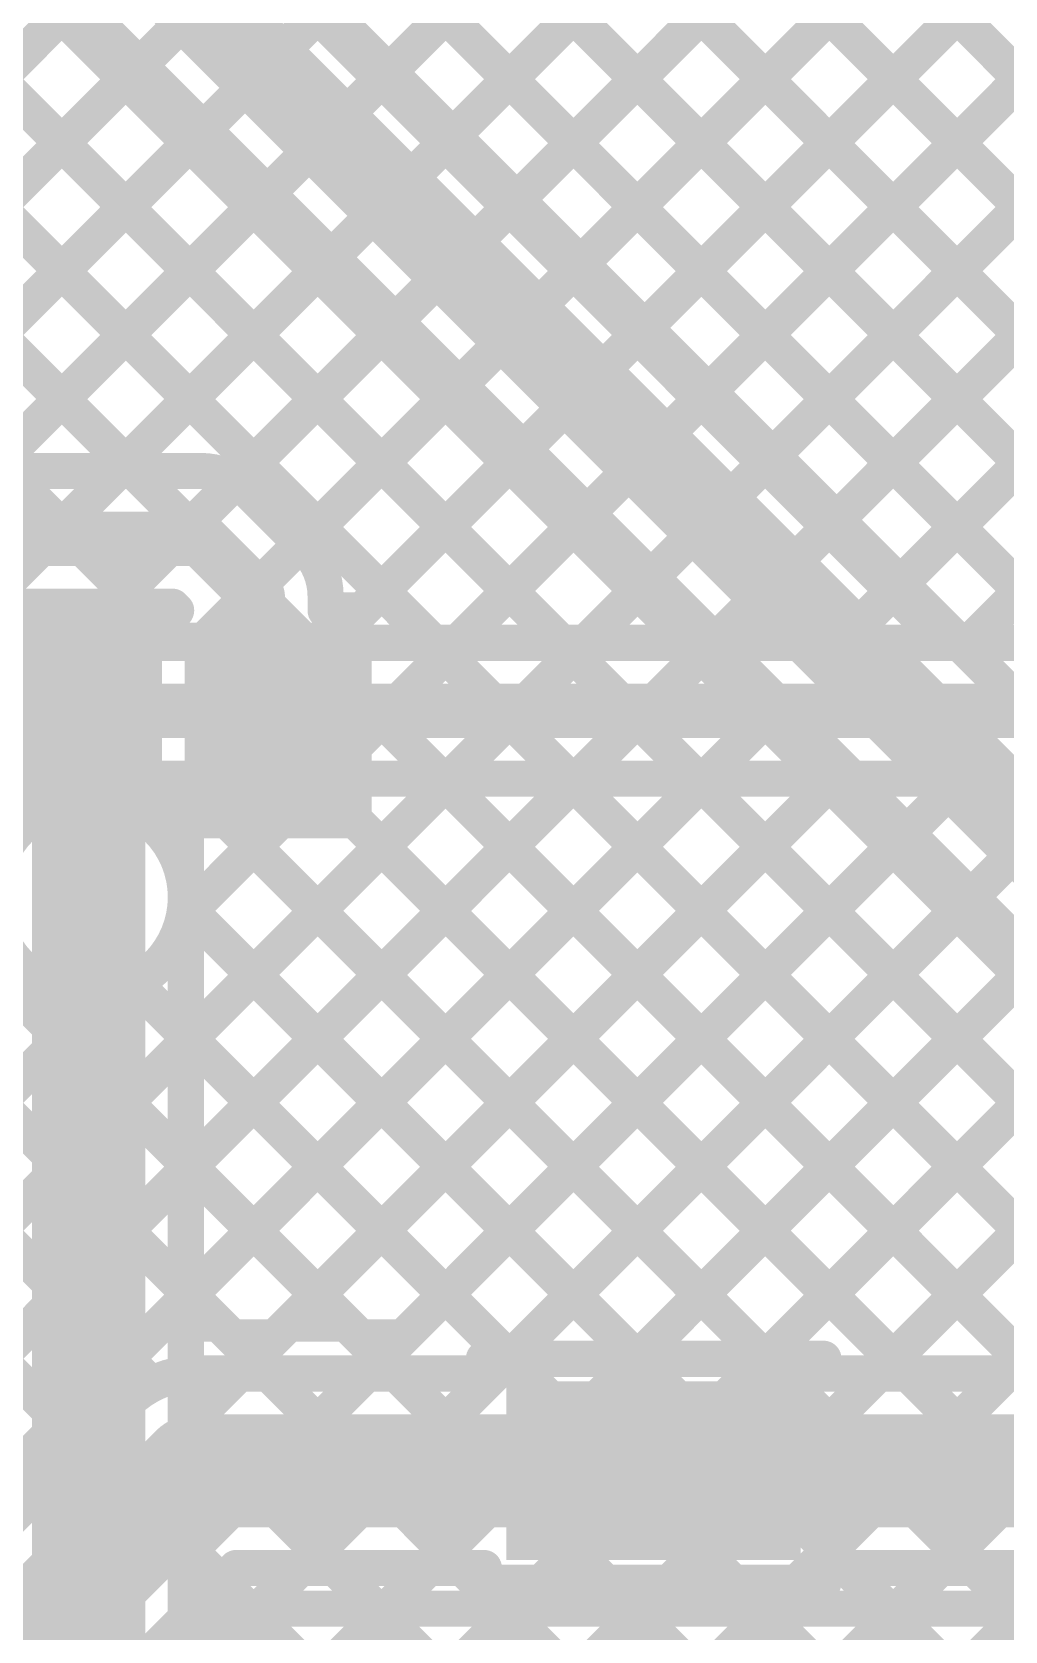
# Model space of a CAD drawing. Header units: millimetres. Extents: x -0.08 to 7.12, y -0.08 to 3.98.
# Drawn here: x 5.5197 to 5.7349, y 2.0226 to 2.376 of the extents above; entities that cross this region are included whole.
import ezdxf

# ---------------------------------------------------------------- set-up
doc = ezdxf.new("R2010")
doc.units = ezdxf.units.MM
doc.header["$MEASUREMENT"] = 0
for name, color, linetype in [('BottomLayer', 5, 'Continuous'), ('TopLayer', 1, 'Continuous'), ('TopOverlay', 2, 'Continuous'), ('TopPaste', 8, 'Continuous'), ('TopSolder', 216, 'Continuous'), ('ViaHoleLayer', 16, 'Continuous')]:
    doc.layers.add(name, color=color, linetype=linetype)

# ---------------------------------------------------------------- blocks, each defined once
blk = doc.blocks.new('SOP_4_2_54_28')
at = {"layer": 'TopLayer'}
for points in [[(-0.15157, 0.06575), (-0.09449, 0.06575), (-0.09449, 0.03425), (-0.15157, 0.03425)], [(0.09449, 0.06575), (0.15157, 0.06575), (0.15157, 0.03425), (0.09449, 0.03425)], [(-0.15157, -0.03425), (-0.09449, -0.03425), (-0.09449, -0.06575), (-0.15157, -0.06575)], [(0.09449, -0.03425), (0.15157, -0.03425), (0.15157, -0.06575), (0.09449, -0.06575)]]:
    blk.add_hatch(color=1, dxfattribs=at).paths.add_polyline_path(points)
at = {"layer": 'TopPaste'}
for points in [[(-0.15157, 0.06575), (-0.09449, 0.06575), (-0.09449, 0.03425), (-0.15157, 0.03425)], [(0.09449, 0.06575), (0.15157, 0.06575), (0.15157, 0.03425), (0.09449, 0.03425)], [(-0.15157, -0.03425), (-0.09449, -0.03425), (-0.09449, -0.06575), (-0.15157, -0.06575)], [(0.09449, -0.03425), (0.15157, -0.03425), (0.15157, -0.06575), (0.09449, -0.06575)]]:
    blk.add_hatch(color=8, dxfattribs=at).paths.add_polyline_path(points)
at = {"layer": 'TopSolder'}
for points in [[(-0.15557, 0.06975), (-0.09049, 0.06975), (-0.09049, 0.03025), (-0.15557, 0.03025)], [(0.09049, 0.06975), (0.15557, 0.06975), (0.15557, 0.03025), (0.09049, 0.03025)], [(-0.15557, -0.03025), (-0.09049, -0.03025), (-0.09049, -0.06975), (-0.15557, -0.06975)], [(0.09049, -0.03025), (0.15557, -0.03025), (0.15557, -0.06975), (0.09049, -0.06975)]]:
    blk.add_hatch(color=216, dxfattribs=at).paths.add_polyline_path(points)
at = {"layer": 'TopOverlay', "const_width": 0.005}
for points in [[(-0.052, 0.081), (0.066, 0.081)], [(-0.163, 0.048), (-0.163, 0.058)], [(-0.163, 0.058), (-0.158, 0.053)], [(-0.163, 0.048), (-0.158, 0.053)], [(-0.052, -0.081), (0.066, -0.081)]]:
    blk.add_lwpolyline(points, dxfattribs=at)
at = {"layer": 'TopOverlay', "const_width": 0.0025}
for points in [[(-0.05325, 0.081, 1), (-0.05075, 0.081, 1)], [(0.06475, 0.081, 1), (0.06725, 0.081, 1)], [(-0.16425, 0.058, 1), (-0.16175, 0.058, 1)], [(-0.16425, 0.058, 1), (-0.16175, 0.058, 1)], [(-0.15925, 0.053, 1), (-0.15675, 0.053, 1)], [(-0.15925, 0.053, 1), (-0.15675, 0.053, 1)], [(-0.16425, 0.048, 1), (-0.16175, 0.048, 1)], [(-0.16425, 0.048, 1), (-0.16175, 0.048, 1)], [(-0.05325, -0.081, 1), (-0.05075, -0.081, 1)], [(0.06475, -0.081, 1), (0.06725, -0.081, 1)]]:
    blk.add_lwpolyline(points, format="xyb", close=True, dxfattribs=at)
blk = doc.blocks.new('LED_0402_66')
at = {"layer": 'TopLayer'}
for points in [[(-0.03091, 0.01417), (-0.0065, 0.01417), (-0.0065, -0.01417), (-0.03091, -0.01417)], [(0.0065, 0.01417), (0.03091, 0.01417), (0.03091, -0.01417), (0.0065, -0.01417)]]:
    blk.add_hatch(color=1, dxfattribs=at).paths.add_polyline_path(points)
at = {"layer": 'TopOverlay'}
blk.add_hatch(color=2, dxfattribs=at).paths.add_polyline_path([(0.037, -0.02), (0.061, -0.02), (0.061, 0.02), (0.037, 0.02)])
at = {"layer": 'TopPaste'}
for points in [[(-0.03091, 0.01417), (-0.0065, 0.01417), (-0.0065, -0.01417), (-0.03091, -0.01417)], [(0.0065, 0.01417), (0.03091, 0.01417), (0.03091, -0.01417), (0.0065, -0.01417)]]:
    blk.add_hatch(color=8, dxfattribs=at).paths.add_polyline_path(points)
at = {"layer": 'TopSolder'}
for points in [[(-0.03491, 0.01817), (-0.0025, 0.01817), (-0.0025, -0.01817), (-0.03491, -0.01817)], [(0.0025, 0.01817), (0.03491, 0.01817), (0.03491, -0.01817), (0.0025, -0.01817)]]:
    blk.add_hatch(color=216, dxfattribs=at).paths.add_polyline_path(points)
at = {"layer": 'TopOverlay', "const_width": 0.005}
for points in [[(-0.035, 0.018), (-0.035, -0.018)], [(0.037, 0.018), (-0.035, 0.018)], [(0.037, 0.018), (0.037, -0.018)], [(0.037, -0.018), (-0.035, -0.018)]]:
    blk.add_lwpolyline(points, dxfattribs=at)
at = {"layer": 'TopOverlay', "const_width": 0.0025}
for points in [[(-0.03625, 0.018, 1), (-0.03375, 0.018, 1)], [(-0.03625, 0.018, 1), (-0.03375, 0.018, 1)], [(0.03575, 0.018, 1), (0.03825, 0.018, 1)], [(0.03575, 0.018, 1), (0.03825, 0.018, 1)], [(-0.03625, -0.018, 1), (-0.03375, -0.018, 1)], [(-0.03625, -0.018, 1), (-0.03375, -0.018, 1)], [(0.03575, -0.018, 1), (0.03825, -0.018, 1)], [(0.03575, -0.018, 1), (0.03825, -0.018, 1)]]:
    blk.add_lwpolyline(points, format="xyb", close=True, dxfattribs=at)

msp = doc.modelspace()

# ---------------------------------------------------------------- hatches: boundary and pattern name
at = {"layer": 'BottomLayer'}
h = msp.add_hatch(color=5, dxfattribs=at)
edge = h.paths.add_edge_path()
edge.add_arc((5.53227, 2.18481), 0.01181, 0, 360)
at = {"layer": 'TopLayer'}
h = msp.add_hatch(color=1, dxfattribs=at)
edge = h.paths.add_edge_path()
edge.add_arc((5.53227, 2.18481), 0.01181, 0, 360)
at = {"layer": 'ViaHoleLayer'}
h = msp.add_hatch(color=16, dxfattribs=at)
edge = h.paths.add_edge_path()
edge.add_arc((5.53227, 2.18481), 0.00591, 0, 360)

# ---------------------------------------------------------------- linework, layer by layer
at = {"layer": 'BottomLayer'}
for points, const_width in [([(4.75347, 3.0112), (5.52366, 2.241)], 0.008), ([(4.78175, 3.0112), (5.55195, 2.241)], 0.008), ([(4.81004, 3.0112), (5.58023, 2.241)], 0.008), ([(4.83832, 3.0112), (5.60852, 2.241)], 0.008), ([(4.8666, 3.0112), (5.6368, 2.241)], 0.008), ([(4.89489, 3.0112), (5.66509, 2.241)], 0.008), ([(4.92317, 3.0112), (5.69337, 2.241)], 0.008), ([(4.95146, 3.0112), (5.72165, 2.241)], 0.008), ([(4.97974, 3.0112), (5.74994, 2.241)], 0.008), ([(5.00803, 3.0112), (5.77822, 2.241)], 0.008), ([(5.03631, 3.0112), (5.80651, 2.241)], 0.008), ([(5.06459, 3.0112), (5.83479, 2.241)], 0.008), ([(5.09288, 3.0112), (5.86308, 2.241)], 0.008), ([(5.38758, 2.241), (5.96109, 2.81451)], 0.008), ([(5.41587, 2.241), (5.97523, 2.80036)], 0.008), ([(5.44415, 2.241), (5.98937, 2.78622)], 0.008), ([(5.47244, 2.241), (6.00352, 2.77208)], 0.008), ([(5.50072, 2.241), (6.01766, 2.75794)], 0.008), ([(5.52901, 2.241), (6.0318, 2.74379)], 0.008), ([(5.55729, 2.241), (6.04594, 2.72965)], 0.008), ([(5.58557, 2.241), (6.06008, 2.71551)], 0.008), ([(5.61386, 2.241), (6.07423, 2.70137)], 0.008), ([(5.64214, 2.241), (6.08837, 2.68723)], 0.008), ([(5.67043, 2.241), (6.10251, 2.67308)], 0.008), ([(5.69871, 2.241), (6.11665, 2.65894)], 0.008), ([(5.727, 2.241), (6.13079, 2.6448)], 0.008), ([(5.27043, 2.241), (6.22157, 2.241)], 0.008), ([(5.256, 2.226), (6.236, 2.226)], 0.012), ([(4.97885, 1.66256), (5.52729, 2.211)], 0.008), ([(5.27043, 2.211), (6.22157, 2.211)], 0.008), ([(5.52538, 2.211), (5.53017, 2.20621)], 0.008), ([(5.54596, 2.20139), (5.55557, 2.211)], 0.008), ([(5.55366, 2.211), (6.32966, 1.435)], 0.008), ([(5.55377, 1.95464), (5.81013, 2.211)], 0.008), ([(5.55377, 1.98292), (5.78185, 2.211)], 0.008), ([(5.55377, 2.01121), (5.75356, 2.211)], 0.008), ([(5.55377, 2.06777), (5.697, 2.211)], 0.008), ([(5.55377, 2.03949), (5.72528, 2.211)], 0.008), ([(5.55377, 1.8415), (5.92327, 2.211)], 0.008), ([(5.55377, 1.86978), (5.89499, 2.211)], 0.008), ([(5.55377, 1.92635), (5.83842, 2.211)], 0.008), ([(5.55377, 1.89807), (5.8667, 2.211)], 0.008), ([(5.55377, 2.18091), (5.58386, 2.211)], 0.008), ([(5.55377, 2.12434), (5.64043, 2.211)], 0.008), ([(5.55377, 2.15263), (5.61214, 2.211)], 0.008), ([(5.55377, 2.09606), (5.66871, 2.211)], 0.008), ([(5.58195, 2.211), (6.35795, 1.435)], 0.008), ([(5.61023, 2.211), (5.91591, 1.90532)], 0.008), ([(5.63852, 2.211), (5.91717, 1.93235)], 0.008), ([(5.6668, 2.211), (5.93449, 1.94331)], 0.008), ([(5.69508, 2.211), (6.41804, 1.48804)], 0.008), ([(5.72337, 2.211), (6.43149, 1.50288)], 0.008), ([(5.53227, 1.82173), (5.53227, 2.18481)], 0.025), ([(5.55377, 1.83064), (5.55377, 2.18481)], 0.008), ([(5.55377, 2.18261), (6.30138, 1.435)], 0.008), ([(5.55377, 2.15433), (6.27309, 1.435)], 0.008), ([(5.55377, 2.12604), (6.24481, 1.435)], 0.008), ([(5.55377, 2.09776), (6.21653, 1.435)], 0.008), ([(5.55377, 2.06947), (6.18824, 1.435)], 0.008), ([(5.55377, 2.04119), (6.15996, 1.435)], 0.008)]:
    msp.add_lwpolyline(points, dxfattribs=dict(at, const_width=const_width))
for points, const_width in [([(5.52166, 2.241, 1), (5.52566, 2.241, 1)], 0.004), ([(5.52701, 2.241, 1), (5.53101, 2.241, 1)], 0.004), ([(5.54995, 2.241, 1), (5.55395, 2.241, 1)], 0.004), ([(5.55529, 2.241, 1), (5.55929, 2.241, 1)], 0.004), ([(5.57823, 2.241, 1), (5.58223, 2.241, 1)], 0.004), ([(5.58357, 2.241, 1), (5.58757, 2.241, 1)], 0.004), ([(5.60652, 2.241, 1), (5.61052, 2.241, 1)], 0.004), ([(5.61186, 2.241, 1), (5.61586, 2.241, 1)], 0.004), ([(5.6348, 2.241, 1), (5.6388, 2.241, 1)], 0.004), ([(5.64014, 2.241, 1), (5.64414, 2.241, 1)], 0.004), ([(5.66308, 2.241, 1), (5.66709, 2.241, 1)], 0.004), ([(5.66843, 2.241, 1), (5.67243, 2.241, 1)], 0.004), ([(5.69137, 2.241, 1), (5.69537, 2.241, 1)], 0.004), ([(5.69671, 2.241, 1), (5.70071, 2.241, 1)], 0.004), ([(5.71965, 2.241, 1), (5.72365, 2.241, 1)], 0.004), ([(5.725, 2.241, 1), (5.729, 2.241, 1)], 0.004), ([(5.52338, 2.211, 1), (5.52738, 2.211, 1)], 0.004), ([(5.52529, 2.211, 1), (5.52929, 2.211, 1)], 0.004), ([(5.55166, 2.211, 1), (5.55566, 2.211, 1)], 0.004), ([(5.55357, 2.211, 1), (5.55757, 2.211, 1)], 0.004), ([(5.57995, 2.211, 1), (5.58395, 2.211, 1)], 0.004), ([(5.58186, 2.211, 1), (5.58586, 2.211, 1)], 0.004), ([(5.60823, 2.211, 1), (5.61223, 2.211, 1)], 0.004), ([(5.61014, 2.211, 1), (5.61414, 2.211, 1)], 0.004), ([(5.63652, 2.211, 1), (5.64052, 2.211, 1)], 0.004), ([(5.63843, 2.211, 1), (5.64243, 2.211, 1)], 0.004), ([(5.6648, 2.211, 1), (5.6688, 2.211, 1)], 0.004), ([(5.66671, 2.211, 1), (5.67071, 2.211, 1)], 0.004), ([(5.69308, 2.211, 1), (5.69709, 2.211, 1)], 0.004), ([(5.695, 2.211, 1), (5.699, 2.211, 1)], 0.004), ([(5.72137, 2.211, 1), (5.72537, 2.211, 1)], 0.004), ([(5.72328, 2.211, 1), (5.72728, 2.211, 1)], 0.004), ([(5.52817, 2.20621, 1), (5.53217, 2.20621, 1)], 0.004), ([(5.54396, 2.20139, 1), (5.54796, 2.20139, 1)], 0.004), ([(5.52602, 2.18481, 1), (5.53852, 2.18481, 1)], 0.0125), ([(5.55177, 2.18481, 1), (5.55577, 2.18481, 1)], 0.004), ([(5.55177, 2.18481, 1), (5.55577, 2.18481, 1)], 0.004), ([(5.55177, 2.18261, 1), (5.55577, 2.18261, 1)], 0.004), ([(5.55177, 2.18091, 1), (5.55577, 2.18091, 1)], 0.004), ([(5.55177, 2.15433, 1), (5.55577, 2.15433, 1)], 0.004), ([(5.55177, 2.15263, 1), (5.55577, 2.15263, 1)], 0.004), ([(5.55177, 2.12604, 1), (5.55577, 2.12604, 1)], 0.004), ([(5.55177, 2.12434, 1), (5.55577, 2.12434, 1)], 0.004), ([(5.55177, 2.09776, 1), (5.55577, 2.09776, 1)], 0.004), ([(5.55177, 2.09606, 1), (5.55577, 2.09606, 1)], 0.004), ([(5.55177, 2.06947, 1), (5.55577, 2.06947, 1)], 0.004), ([(5.55177, 2.06777, 1), (5.55577, 2.06777, 1)], 0.004), ([(5.55177, 2.04119, 1), (5.55577, 2.04119, 1)], 0.004), ([(5.55177, 2.03949, 1), (5.55577, 2.03949, 1)], 0.004)]:
    msp.add_lwpolyline(points, format="xyb", close=True, dxfattribs=dict(at, const_width=const_width))
at = {"layer": 'BottomLayer', "const_width": 0.008}
msp.add_lwpolyline([(5.51077, 2.18481, -1), (5.55377, 2.18481)], format="xyb", dxfattribs=at)
at = {"layer": 'TopLayer'}
for points, const_width in [([(5.59865, 2.36722), (6.39001, 3.15857)], 0.008), ([(5.6128, 2.35307), (6.39001, 3.13029)], 0.008), ([(5.62694, 2.33893), (6.39001, 3.102)], 0.008), ([(5.64108, 2.32479), (6.4073, 3.09101)], 0.008), ([(5.65522, 2.31065), (6.43558, 3.09101)], 0.008), ([(5.66936, 2.29651), (6.46387, 3.09101)], 0.008), ([(5.68351, 2.28236), (6.3877, 2.98656)], 0.008), ([(5.69765, 2.26822), (6.38442, 2.955)], 0.008), ([(5.71179, 2.25408), (6.39028, 2.93257)], 0.008), ([(5.72593, 2.23994), (6.40089, 2.91489)], 0.008), ([(5.12, 2.78608), (5.87458, 2.0315)], 0.008), ([(5.12, 2.7578), (5.7983, 2.0795)], 0.008), ([(5.12, 2.72952), (5.77002, 2.0795)], 0.008), ([(5.12, 2.70123), (5.54223, 2.279)], 0.008), ([(5.444, 2.66008), (6.02133, 2.08275)], 0.008), ([(5.444, 2.63179), (5.99485, 2.08094)], 0.008), ([(5.444, 2.60351), (5.97051, 2.077)], 0.008), ([(5.444, 2.57522), (5.94222, 2.077)], 0.008), ([(5.444, 2.54694), (5.91394, 2.077)], 0.008), ([(5.425, 2.514), (5.881, 2.058)], 0.02), ([(5.444, 2.52187), (5.88887, 2.077)], 0.008), ([(5.41159, 2.50054), (5.86754, 2.04459)], 0.008), ([(5.42558, 2.279), (5.52936, 2.38277)], 0.008), ([(5.45387, 2.279), (5.5435, 2.36863)], 0.008), ([(5.48215, 2.279), (5.55764, 2.35449)], 0.008), ([(5.51044, 2.279), (5.57178, 2.34035)], 0.008), ([(5.53872, 2.279), (5.58593, 2.3262)], 0.008), ([(5.56481, 2.27681), (5.60007, 2.31206)], 0.008), ([(5.57925, 2.26296), (5.61421, 2.29792)], 0.008), ([(5.59088, 2.2463), (5.62835, 2.28378)], 0.008), ([(5.30474, 2.279), (5.557, 2.279)], 0.008), ([(5.56761, 2.2746), (5.58027, 2.26194)], 0.008), ([(5.59088, 2.21802), (5.64249, 2.26964)], 0.008), ([(5.29853, 2.264), (5.557, 2.264)], 0.012), ([(5.557, 2.264), (5.56967, 2.25133)], 0.012), ([(5.4487, 2.04755), (5.65664, 2.25549)], 0.008), ([(5.56967, 2.225), (5.56967, 2.25133)], 0.012), ([(5.58467, 2.24817), (5.58467, 2.25133)], 0.008), ([(5.29853, 2.249), (5.55079, 2.249)], 0.008), ([(5.31767, 2.249), (5.51713, 2.04954)], 0.008), ([(5.34596, 2.249), (5.53128, 2.06368)], 0.008), ([(5.37424, 2.249), (5.54614, 2.0771)], 0.008), ([(5.40253, 2.249), (5.57203, 2.0795)], 0.008), ([(5.43081, 2.249), (5.60031, 2.0795)], 0.008), ([(5.51107, 2.24817), (5.54847, 2.24817)], 0.008), ([(5.54847, 2.24817), (5.55161, 2.24817)], 0.008), ([(5.54847, 2.24817), (5.55161, 2.24817)], 0.008), ([(5.58467, 2.24817), (5.59088, 2.24817)], 0.008), ([(5.59088, 2.20183), (5.59088, 2.24817)], 0.008), ([(5.46093, 2.0315), (5.67078, 2.24135)], 0.008), ([(5.53227, 2.18481), (5.53227, 2.225)], 0.025), ([(5.59088, 2.23036), (5.74173, 2.0795)], 0.008), ([(5.48921, 2.0315), (5.68492, 2.22721)], 0.008), ([(5.5655, 2.0795), (5.69906, 2.21307)], 0.008), ([(5.55333, 2.18047), (5.57468, 2.20183)], 0.008), ([(5.55377, 2.20183), (5.59088, 2.20183)], 0.008), ([(5.55377, 2.18481), (5.55377, 2.20183)], 0.008), ([(5.56284, 2.20183), (5.68192, 2.08275)], 0.008), ([(5.59088, 2.20207), (5.71345, 2.0795)], 0.008), ([(5.59378, 2.0795), (5.7132, 2.19893)], 0.008), ([(5.62531, 2.08275), (5.72735, 2.18478)], 0.008), ([(5.55367, 2.18271), (5.65363, 2.08275)], 0.008), ([(5.6536, 2.08275), (5.74149, 2.17064)], 0.008), ([(5.4487, 2.07584), (5.53661, 2.16375)], 0.008), ([(5.5423, 2.16579), (5.62535, 2.08275)], 0.008), ([(5.68188, 2.08275), (5.75563, 2.1565)], 0.008), ([(5.70692, 2.0795), (5.76977, 2.14236)], 0.008), ([(5.7352, 2.0795), (5.78392, 2.12821)], 0.008), ([(5.61967, 2.08275), (5.69476, 2.08275)], 0.008), ([(5.61967, 2.0795), (5.61967, 2.08275)], 0.008), ([(5.69476, 2.0795), (5.69476, 2.08275)], 0.008), ([(5.556, 2.0795), (5.61967, 2.0795)], 0.008), ([(5.69476, 2.0795), (5.808, 2.0795)], 0.008), ([(5.49909, 2.0315), (5.5408, 2.0732)], 0.008), ([(5.508, 2.01), (5.556, 2.058)], 0.025), ([(5.556, 2.058), (5.65721, 2.058)], 0.025), ([(5.65721, 2.058), (5.808, 2.058)], 0.025), ([(5.5232, 1.9948), (5.56491, 2.0365)], 0.008), ([(5.56491, 2.0365), (5.61967, 2.0365)], 0.008), ([(5.5692, 2.02664), (5.57906, 2.0365)], 0.008), ([(5.58674, 2.0365), (5.59574, 2.0275)], 0.008), ([(5.59835, 2.0275), (5.60735, 2.0365)], 0.008), ([(5.61503, 2.0365), (5.62403, 2.0275)], 0.008), ([(5.61967, 2.03325), (5.61967, 2.0365)], 0.008), ([(5.69476, 2.0365), (5.79909, 2.0365)], 0.008), ([(5.69476, 2.03325), (5.69476, 2.0365)], 0.008), ([(5.69988, 2.0365), (5.70888, 2.0275)], 0.008), ([(5.71149, 2.0275), (5.72049, 2.0365)], 0.008), ([(5.72816, 2.0365), (5.73716, 2.0275)], 0.008), ([(5.56168, 2.03328), (5.56853, 2.02643)], 0.008), ([(5.61967, 2.03325), (5.69476, 2.03325)], 0.008), ([(5.62663, 2.0275), (5.63238, 2.03325)], 0.008), ([(5.64656, 2.03325), (5.65231, 2.0275)], 0.008), ([(5.65492, 2.0275), (5.66067, 2.03325)], 0.008), ([(5.67484, 2.03325), (5.68059, 2.0275)], 0.008), ([(5.6832, 2.0275), (5.68895, 2.03325)], 0.008), ([(5.57522, 2.0275), (5.77422, 2.0275)], 0.008), ([(5.45432, 1.9155), (5.56002, 2.0212)], 0.008), ([(5.54754, 2.01913), (5.55274, 2.01393)], 0.008)]:
    msp.add_lwpolyline(points, dxfattribs=dict(at, const_width=const_width))
for points, const_width in [([(5.5415, 2.36863, 1), (5.5455, 2.36863, 1)], 0.004), ([(5.59665, 2.36722, 1), (5.60065, 2.36722, 1)], 0.004), ([(5.55564, 2.35449, 1), (5.55964, 2.35449, 1)], 0.004), ([(5.6108, 2.35307, 1), (5.6148, 2.35307, 1)], 0.004), ([(5.56978, 2.34035, 1), (5.57378, 2.34035, 1)], 0.004), ([(5.62494, 2.33893, 1), (5.62894, 2.33893, 1)], 0.004), ([(5.58393, 2.3262, 1), (5.58793, 2.3262, 1)], 0.004), ([(5.63908, 2.32479, 1), (5.64308, 2.32479, 1)], 0.004), ([(5.59807, 2.31206, 1), (5.60207, 2.31206, 1)], 0.004), ([(5.65322, 2.31065, 1), (5.65722, 2.31065, 1)], 0.004), ([(5.61221, 2.29792, 1), (5.61621, 2.29792, 1)], 0.004), ([(5.66736, 2.29651, 1), (5.67136, 2.29651, 1)], 0.004), ([(5.62635, 2.28378, 1), (5.63035, 2.28378, 1)], 0.004), ([(5.68151, 2.28236, 1), (5.68551, 2.28236, 1)], 0.004), ([(5.53672, 2.279, 1), (5.54072, 2.279, 1)], 0.004), ([(5.54023, 2.279, 1), (5.54423, 2.279, 1)], 0.004), ([(5.555, 2.279, 1), (5.559, 2.279, 1)], 0.004), ([(5.555, 2.279, 1), (5.559, 2.279, 1)], 0.004), ([(5.555, 2.279, 1), (5.559, 2.279, 1)], 0.004), ([(5.56281, 2.27681, 1), (5.56681, 2.27681, 1)], 0.004), ([(5.5656, 2.27461, 1), (5.5696, 2.27461, 1)], 0.004), ([(5.56561, 2.27461, 1), (5.56961, 2.27461, 1)], 0.004), ([(5.56561, 2.2746, 1), (5.56961, 2.2746, 1)], 0.004), ([(5.64049, 2.26964, 1), (5.64449, 2.26964, 1)], 0.004), ([(5.554, 2.264, 1), (5.56, 2.264, 1)], 0.006), ([(5.554, 2.264, 1), (5.56, 2.264, 1)], 0.006), ([(5.69565, 2.26822, 1), (5.69965, 2.26822, 1)], 0.004), ([(5.57725, 2.26296, 1), (5.58125, 2.26296, 1)], 0.004), ([(5.57827, 2.26194, 1), (5.58227, 2.26194, 1)], 0.004), ([(5.57828, 2.26194, 1), (5.58228, 2.26194, 1)], 0.004), ([(5.57828, 2.26193, 1), (5.58228, 2.26193, 1)], 0.004), ([(5.65464, 2.25549, 1), (5.65864, 2.25549, 1)], 0.004), ([(5.56667, 2.25133, 1), (5.57267, 2.25133, 1)], 0.006), ([(5.56667, 2.25133, 1), (5.57267, 2.25133, 1)], 0.006), ([(5.58267, 2.25133, 1), (5.58667, 2.25133, 1)], 0.004), ([(5.58267, 2.25133, 1), (5.58667, 2.25133, 1)], 0.004), ([(5.58267, 2.25133, 1), (5.58667, 2.25133, 1)], 0.004), ([(5.70979, 2.25408, 1), (5.71379, 2.25408, 1)], 0.004), ([(5.54647, 2.24817, 1), (5.55047, 2.24817, 1)], 0.004), ([(5.54647, 2.24817, 1), (5.55047, 2.24817, 1)], 0.004), ([(5.54647, 2.24817, 1), (5.55047, 2.24817, 1)], 0.004), ([(5.54879, 2.249, 1), (5.55279, 2.249, 1)], 0.004), ([(5.54961, 2.24817, 1), (5.55361, 2.24817, 1)], 0.004), ([(5.54961, 2.24817, 1), (5.55361, 2.24817, 1)], 0.004), ([(5.58267, 2.24817, 1), (5.58667, 2.24817, 1)], 0.004), ([(5.58267, 2.24817, 1), (5.58667, 2.24817, 1)], 0.004), ([(5.58888, 2.24817, 1), (5.59288, 2.24817, 1)], 0.004), ([(5.58888, 2.24817, 1), (5.59288, 2.24817, 1)], 0.004), ([(5.58888, 2.2463, 1), (5.59288, 2.2463, 1)], 0.004), ([(5.66878, 2.24135, 1), (5.67278, 2.24135, 1)], 0.004), ([(5.72393, 2.23994, 1), (5.72793, 2.23994, 1)], 0.004), ([(5.52602, 2.225, 1), (5.53852, 2.225, 1)], 0.0125), ([(5.58888, 2.23036, 1), (5.59288, 2.23036, 1)], 0.004), ([(5.56667, 2.225, 1), (5.57267, 2.225, 1)], 0.006), ([(5.68292, 2.22721, 1), (5.68692, 2.22721, 1)], 0.004), ([(5.58888, 2.21802, 1), (5.59288, 2.21802, 1)], 0.004), ([(5.69706, 2.21307, 1), (5.70106, 2.21307, 1)], 0.004), ([(5.55177, 2.20183, 1), (5.55577, 2.20183, 1)], 0.004), ([(5.55177, 2.20183, 1), (5.55577, 2.20183, 1)], 0.004), ([(5.56084, 2.20183, 1), (5.56484, 2.20183, 1)], 0.004), ([(5.57268, 2.20183, 1), (5.57669, 2.20183, 1)], 0.004), ([(5.58888, 2.20207, 1), (5.59288, 2.20207, 1)], 0.004), ([(5.58888, 2.20183, 1), (5.59288, 2.20183, 1)], 0.004), ([(5.58888, 2.20183, 1), (5.59288, 2.20183, 1)], 0.004), ([(5.7112, 2.19893, 1), (5.7152, 2.19893, 1)], 0.004), ([(5.52602, 2.18481, 1), (5.53852, 2.18481, 1)], 0.0125), ([(5.55177, 2.18481, 1), (5.55577, 2.18481, 1)], 0.004), ([(5.55177, 2.18481, 1), (5.55577, 2.18481, 1)], 0.004), ([(5.72535, 2.18478, 1), (5.72935, 2.18478, 1)], 0.004), ([(5.55167, 2.18271, 1), (5.55567, 2.18271, 1)], 0.004), ([(5.55133, 2.18047, 1), (5.55533, 2.18047, 1)], 0.004), ([(5.53461, 2.16375, 1), (5.53861, 2.16375, 1)], 0.004), ([(5.5403, 2.16579, 1), (5.5443, 2.16579, 1)], 0.004), ([(5.61767, 2.08275, 1), (5.62167, 2.08275, 1)], 0.004), ([(5.61767, 2.08275, 1), (5.62167, 2.08275, 1)], 0.004), ([(5.62331, 2.08275, 1), (5.62731, 2.08275, 1)], 0.004), ([(5.62335, 2.08275, 1), (5.62735, 2.08275, 1)], 0.004), ([(5.6516, 2.08275, 1), (5.6556, 2.08275, 1)], 0.004), ([(5.65163, 2.08275, 1), (5.65563, 2.08275, 1)], 0.004), ([(5.67988, 2.08275, 1), (5.68388, 2.08275, 1)], 0.004), ([(5.67992, 2.08275, 1), (5.68392, 2.08275, 1)], 0.004), ([(5.69276, 2.08275, 1), (5.69676, 2.08275, 1)], 0.004), ([(5.69276, 2.08275, 1), (5.69676, 2.08275, 1)], 0.004), ([(5.554, 2.0795, 1), (5.558, 2.0795, 1)], 0.004), ([(5.554, 2.0795, 1), (5.558, 2.0795, 1)], 0.004), ([(5.554, 2.0795, 1), (5.558, 2.0795, 1)], 0.004), ([(5.5635, 2.0795, 1), (5.5675, 2.0795, 1)], 0.004), ([(5.57003, 2.0795, 1), (5.57403, 2.0795, 1)], 0.004), ([(5.59178, 2.0795, 1), (5.59578, 2.0795, 1)], 0.004), ([(5.59831, 2.0795, 1), (5.60231, 2.0795, 1)], 0.004), ([(5.61767, 2.0795, 1), (5.62167, 2.0795, 1)], 0.004), ([(5.61767, 2.0795, 1), (5.62167, 2.0795, 1)], 0.004), ([(5.69276, 2.0795, 1), (5.69676, 2.0795, 1)], 0.004), ([(5.69276, 2.0795, 1), (5.69676, 2.0795, 1)], 0.004), ([(5.70492, 2.0795, 1), (5.70892, 2.0795, 1)], 0.004), ([(5.71145, 2.0795, 1), (5.71545, 2.0795, 1)], 0.004), ([(5.7332, 2.0795, 1), (5.7372, 2.0795, 1)], 0.004), ([(5.54414, 2.0771, 1), (5.54814, 2.0771, 1)], 0.004), ([(5.5388, 2.0732, 1), (5.5428, 2.0732, 1)], 0.004), ([(5.5388, 2.0732, 1), (5.5428, 2.0732, 1)], 0.004), ([(5.5388, 2.0732, 1), (5.5428, 2.0732, 1)], 0.004), ([(5.54975, 2.058, 1), (5.56225, 2.058, 1)], 0.0125), ([(5.54975, 2.058, 1), (5.56225, 2.058, 1)], 0.0125), ([(5.65096, 2.058, 1), (5.66346, 2.058, 1)], 0.0125), ([(5.65096, 2.058, 1), (5.66346, 2.058, 1)], 0.0125), ([(5.52928, 2.06368, 1), (5.53328, 2.06368, 1)], 0.004), ([(5.51513, 2.04954, 1), (5.51913, 2.04954, 1)], 0.004), ([(5.56291, 2.0365, 1), (5.56691, 2.0365, 1)], 0.004), ([(5.56291, 2.0365, 1), (5.56691, 2.0365, 1)], 0.004), ([(5.57706, 2.0365, 1), (5.58106, 2.0365, 1)], 0.004), ([(5.58474, 2.0365, 1), (5.58874, 2.0365, 1)], 0.004), ([(5.60535, 2.0365, 1), (5.60935, 2.0365, 1)], 0.004), ([(5.61303, 2.0365, 1), (5.61703, 2.0365, 1)], 0.004), ([(5.61767, 2.0365, 1), (5.62167, 2.0365, 1)], 0.004), ([(5.61767, 2.0365, 1), (5.62167, 2.0365, 1)], 0.004), ([(5.69276, 2.0365, 1), (5.69676, 2.0365, 1)], 0.004), ([(5.69276, 2.0365, 1), (5.69676, 2.0365, 1)], 0.004), ([(5.69788, 2.0365, 1), (5.70188, 2.0365, 1)], 0.004), ([(5.71849, 2.0365, 1), (5.72249, 2.0365, 1)], 0.004), ([(5.72616, 2.0365, 1), (5.73016, 2.0365, 1)], 0.004), ([(5.55968, 2.03328, 1), (5.56368, 2.03328, 1)], 0.004), ([(5.61767, 2.03325, 1), (5.62167, 2.03325, 1)], 0.004), ([(5.61767, 2.03325, 1), (5.62167, 2.03325, 1)], 0.004), ([(5.63038, 2.03325, 1), (5.63438, 2.03325, 1)], 0.004), ([(5.64456, 2.03325, 1), (5.64856, 2.03325, 1)], 0.004), ([(5.65867, 2.03325, 1), (5.66267, 2.03325, 1)], 0.004), ([(5.67284, 2.03325, 1), (5.67684, 2.03325, 1)], 0.004), ([(5.68695, 2.03325, 1), (5.69095, 2.03325, 1)], 0.004), ([(5.69276, 2.03325, 1), (5.69676, 2.03325, 1)], 0.004), ([(5.69276, 2.03325, 1), (5.69676, 2.03325, 1)], 0.004), ([(5.56653, 2.02643, 1), (5.57053, 2.02643, 1)], 0.004), ([(5.5672, 2.02664, 1), (5.5712, 2.02664, 1)], 0.004), ([(5.57322, 2.0275, 1), (5.57722, 2.0275, 1)], 0.004), ([(5.57322, 2.0275, 1), (5.57722, 2.0275, 1)], 0.004), ([(5.57322, 2.0275, 1), (5.57722, 2.0275, 1)], 0.004), ([(5.59374, 2.0275, 1), (5.59774, 2.0275, 1)], 0.004), ([(5.59635, 2.0275, 1), (5.60035, 2.0275, 1)], 0.004), ([(5.62203, 2.0275, 1), (5.62603, 2.0275, 1)], 0.004), ([(5.62463, 2.0275, 1), (5.62863, 2.0275, 1)], 0.004), ([(5.65031, 2.0275, 1), (5.65431, 2.0275, 1)], 0.004), ([(5.65292, 2.0275, 1), (5.65692, 2.0275, 1)], 0.004), ([(5.67859, 2.0275, 1), (5.68259, 2.0275, 1)], 0.004), ([(5.6812, 2.0275, 1), (5.6852, 2.0275, 1)], 0.004), ([(5.70688, 2.0275, 1), (5.71088, 2.0275, 1)], 0.004), ([(5.70949, 2.0275, 1), (5.71349, 2.0275, 1)], 0.004), ([(5.73516, 2.0275, 1), (5.73916, 2.0275, 1)], 0.004), ([(5.54554, 2.01913, 1), (5.54954, 2.01913, 1)], 0.004), ([(5.55802, 2.0212, 1), (5.56202, 2.0212, 1)], 0.004), ([(5.55802, 2.0212, 1), (5.56202, 2.0212, 1)], 0.004), ([(5.55802, 2.0212, 1), (5.56202, 2.0212, 1)], 0.004)]:
    msp.add_lwpolyline(points, format="xyb", close=True, dxfattribs=dict(at, const_width=const_width))
at = {"layer": 'TopLayer', "const_width": 0.008}
for points in [[(5.557, 2.279, -0.198764), (5.5676, 2.27461)], [(5.557, 2.279, -0.198912), (5.56761, 2.27461)], [(5.58028, 2.26194, -0.198912), (5.58467, 2.25133)], [(5.58028, 2.26193, -0.198764), (5.58467, 2.25133)], [(5.55377, 2.18481, -1), (5.51077, 2.18481)], [(5.5408, 2.0732, -0.198912), (5.556, 2.0795)], [(5.5408, 2.0732, -0.198912), (5.556, 2.0795)], [(5.56002, 2.0212, -0.198912), (5.57522, 2.0275)], [(5.56002, 2.0212, -0.198912), (5.57522, 2.0275)]]:
    msp.add_lwpolyline(points, format="xyb", dxfattribs=at)

# ---------------------------------------------------------------- block references
at = {"rotation": 180}
msp.add_blockref('LED_0402_66', (5.55097, 2.225), dxfattribs=at)
msp.add_blockref('SOP_4_2_54_28', (5.53418, 2.008))

doc.saveas('drawing.dxf')
